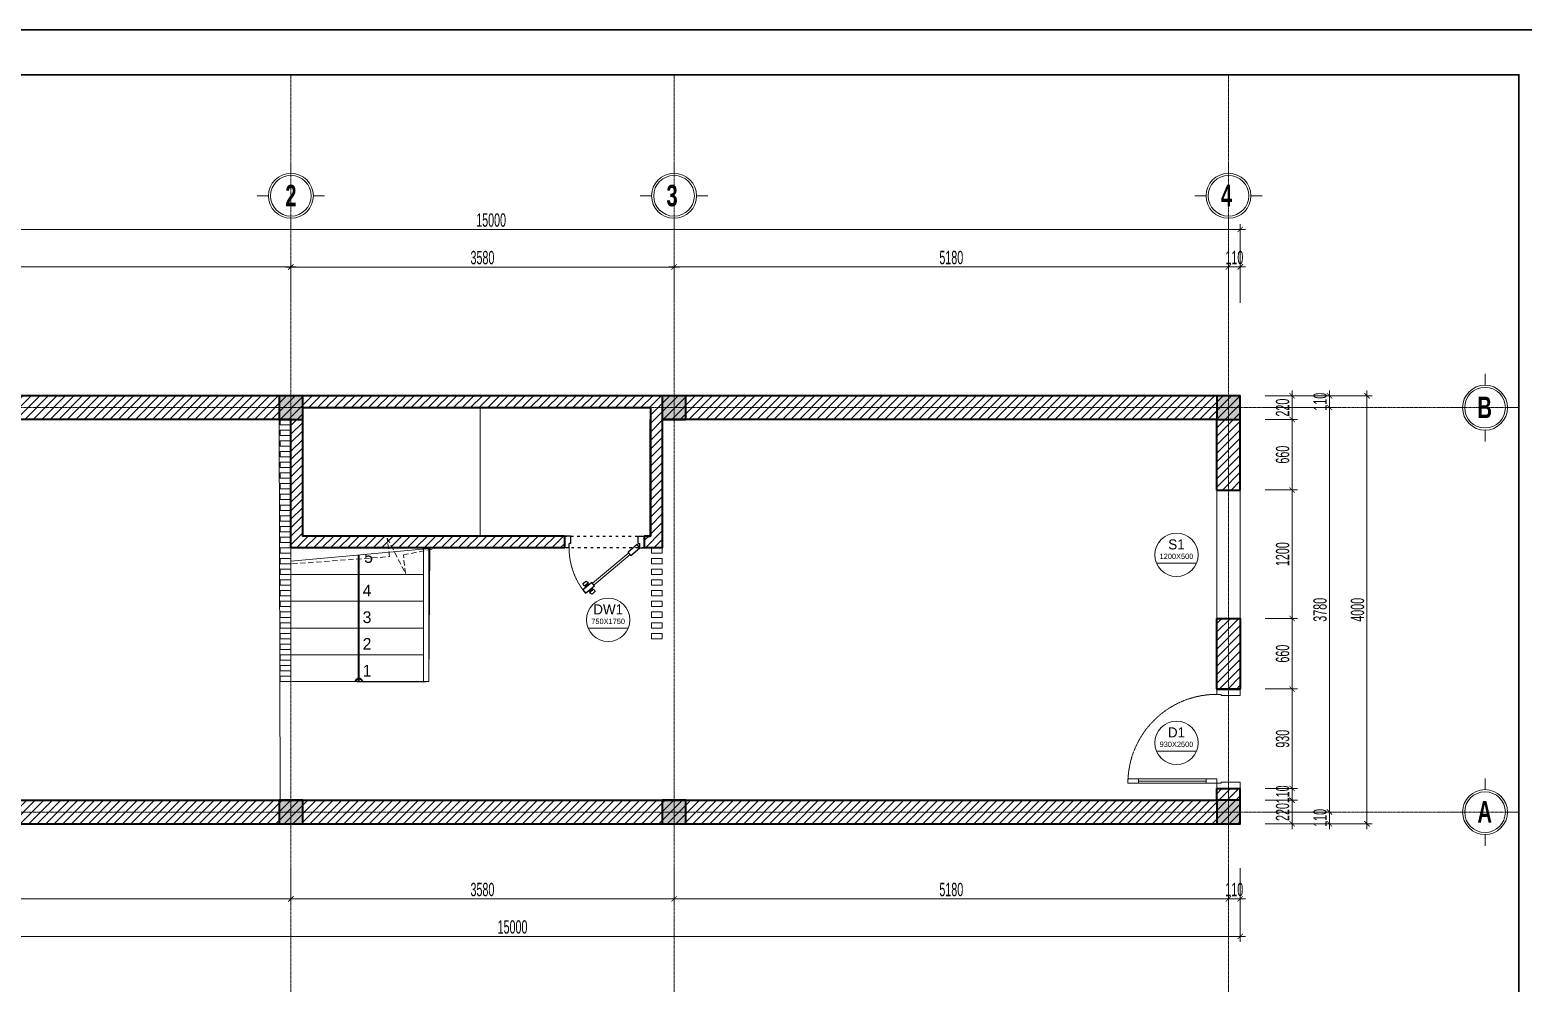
# Model space of a CAD drawing. Header units: millimetres. Extents: x 1336014 to 2939047, y -333549 to -60566.
# Drawn here: x 1379087 to 1393040, y -221025 to -212116 of the extents above; entities that cross this region are included whole.
import ezdxf
from ezdxf.enums import TextEntityAlignment as Align
from ezdxf.xclip import XClip

# ---------------------------------------------------------------- set-up
doc = ezdxf.new("R2010")
doc.units = ezdxf.units.MM
doc.header["$MEASUREMENT"] = 0
doc.header["$XCLIPFRAME"] = 2
for name, pattern in [('$1$HIDDEN', [0.375, 0.25, -0.125]), ('ACAD_ISO03W100', [30, 12, -18]), ('CENTER2', [1.125, 0.75, -0.125, 0.125, -0.125]), ('HIDDEN', [0.375, 0.25, -0.125])]:
    doc.linetypes.add(name, pattern=pattern)
for name, color, linetype, lineweight in [('01.Cut', 255, 'Continuous', 35), ('02.Thay', 145, 'Continuous', 15), ('04.Khuat', 250, 'HIDDEN', 18), ('05.Text', 253, 'Continuous', 18), ('06.betong', 2, 'Continuous', 35), ('07.Noi that', 169, 'Continuous', 5), ('07.noithat', 45, 'Continuous', 9), ('08.Dim', 156, 'Continuous', 15), ('09.Hatch', 250, 'Continuous', 5), ('10.Text', 254, 'Continuous', 18), ('10.truc', 250, 'CENTER2', 20), ('11.Khung bo', 32, 'Continuous', 50), ('12.Khung', 36, 'Continuous', 25), ('12.Kinh', 158, 'Continuous', 9), ('14. Net cua', 34, 'Continuous', 20), ('Alliance-dim', 1, 'Continuous', 13), ('CCA - DOOR', 154, 'Continuous', 20), ('CUA', 76, 'Continuous', 20), ('DIM', 252, 'Continuous', 20)]:
    doc.layers.add(name, color=color, linetype=linetype, lineweight=lineweight)
for name, color, linetype in [('NET VUA', 143, 'Continuous'), ('text', 7, 'Continuous'), ('truc1', 250, 'ACAD_ISO03W100')]:
    doc.layers.add(name, color=color, linetype=linetype)
doc.layers.add('Tpl_Bound', color=1, linetype='Continuous', plot=False)
doc.styles.add('AVANTH', font='')
doc.styles.add('AVANTHB', font='')
doc.styles.add('TT5_Text Dim', font='hoatbif.shx', dxfattribs={"width": 0.6})
doc.styles.add('VnAvantH', font='')
doc.styles.get('AVANTH').set_extended_font_data('.VnAvantH')
doc.styles.get('AVANTHB').set_extended_font_data('.VnAvantH', bold=True)
doc.styles.get('VnAvantH').set_extended_font_data('.VnAvantH')
doc.dimstyles.new('TT5_Dim 1-50', dxfattribs={"dimscale": 50, "dimtxt": 2.5, "dimasz": 1, "dimexe": 1, "dimexo": 0.5, "dimgap": 0.5, "dimtad": 1, "dimdec": 0, "dimzin": 0, "dimdsep": 46, "dimtxsty": 'TT5_Text Dim', "dimblk": 'ARCHTICK', "dimcen": 0, "dimdle": 1, "dimclrd": 256, "dimclre": 256, "dimclrt": 1, "dimadec": 0, "dimazin": 0, "dimtfac": 0.015, "dimtdec": 0, "dimtix": 1, "dimtmove": 2, "dimatfit": 3, "dimldrblk": 'DOT', "dimfxl": 1, "dimtolj": 1, "dimtzin": 0, "dimlwd": -1, "dimlwe": -1, "dimarcsym": 1})
pattern_1 = [(45, (835989.484, -202277.364), (-39.7747564, 39.7747564), [])]

# ---------------------------------------------------------------- blocks, each defined once
blk = doc.blocks.new('100')
at = {"layer": '11.Khung bo', "const_width": 26.7}
blk.add_lwpolyline([(1860913, -945240), (1860913, -916940), (1896063, -916940), (1896063, -945240)], close=True, dxfattribs=at)
blk.add_lwpolyline([(1860913, -945240), (1860913, -916940), (1896063, -916940), (1896063, -945240)], close=True, dxfattribs=at)
blk.add_lwpolyline([(1860913, -945240), (1860913, -916940), (1896063, -916940), (1896063, -945240)], close=True, dxfattribs=at)
at = {"layer": '12.Khung'}
blk.add_lwpolyline([(1901579, -945940), (1901579, -916240), (1859580, -916240), (1859580, -945940)], close=True, dxfattribs=at)
blk.add_lwpolyline([(1901579, -945940), (1901579, -916240), (1859580, -916240), (1859580, -945940)], close=True, dxfattribs=at)
blk.add_lwpolyline([(1901579, -945940), (1901579, -916240), (1859580, -916240), (1859580, -945940)], close=True, dxfattribs=at)
blk = doc.blocks.new('DFGFH')
h = blk.add_hatch(color=256)
h.dxf.hatch_style = 1
h.paths.add_polyline_path([(15438, 12137), (15658, 12137), (15658, 12357), (15438, 12357)])
blk.add_lwpolyline([(15438, 12137), (15658, 12137), (15658, 12357), (15438, 12357)], close=True)
blk = doc.blocks.new('DANHTRUC')
for p, q in [((980383, -947347), (980383, -947137)), ((979963, -947767), (979753, -947767)), ((980803, -947767), (981013, -947767)), ((980383, -948187), (980383, -948397))]:
    blk.add_line(p, q)
for radius in [420, 380]:
    blk.add_circle((980383, -947767), radius)
blk = doc.blocks.new('_ARCHTICK')
at = {"const_width": 0.15}
blk.add_lwpolyline([(-0.5, -0.5), (0.5, 0.5)], dxfattribs=at)
blk = doc.blocks.new('*D1755')
at = {"layer": '08.Dim', "transparency": 16777216}
for p, q in [((1375507, -214667), (1375507, -214281)), ((1381526, -214667), (1381526, -214281)), ((1375457, -214331), (1381576, -214331))]:
    blk.add_line(p, q, dxfattribs=at)
at = {"layer": 'Defpoints', "color": 0, "transparency": 16777216}
for p in [(1381526, -214331), (1375507, -214692), (1381526, -214692)]:
    blk.add_point(p, dxfattribs=at)
at = {"layer": '08.Dim', "transparency": 16777216, "xscale": 50, "yscale": 50, "zscale": 50, "rotation": 180}
blk.add_blockref('_ARCHTICK', (1375507, -214331), dxfattribs=at)
at = {"layer": '08.Dim', "transparency": 16777216, "xscale": 50, "yscale": 50, "zscale": 50}
blk.add_blockref('_ARCHTICK', (1381526, -214331), dxfattribs=at)
at = {"layer": '08.Dim', "color": 1, "transparency": 16777216, "insert": (1378517, -214244), "char_height": 125, "attachment_point": 5, "style": 'TT5_Text Dim'}
blk.add_mtext('\\A1;6019', dxfattribs=at)
blk = doc.blocks.new('_DOT')
blk.add_line((-0.5, 0), (-1, 0))
at = {"const_width": 0.5}
blk.add_lwpolyline([(-0.25, 0, 1), (0.25, 0, 1)], format="xyb", close=True, dxfattribs=at)
blk = doc.blocks.new('*D1756')
at = {"layer": '08.Dim', "transparency": 16777216}
for p, q in [((1381526, -214667), (1381526, -214282)), ((1385106, -214667), (1385106, -214282)), ((1381476, -214332), (1385156, -214332))]:
    blk.add_line(p, q, dxfattribs=at)
at = {"layer": 'Defpoints', "color": 0, "transparency": 16777216}
for p in [(1385106, -214332), (1381526, -214692), (1385106, -214692)]:
    blk.add_point(p, dxfattribs=at)
at = {"layer": '08.Dim', "transparency": 16777216, "xscale": 50, "yscale": 50, "zscale": 50, "rotation": 180}
blk.add_blockref('_ARCHTICK', (1381526, -214332), dxfattribs=at)
at = {"layer": '08.Dim', "transparency": 16777216, "xscale": 50, "yscale": 50, "zscale": 50}
blk.add_blockref('_ARCHTICK', (1385106, -214332), dxfattribs=at)
at = {"layer": '08.Dim', "color": 1, "transparency": 16777216, "insert": (1383316, -214245), "char_height": 125, "attachment_point": 5, "style": 'TT5_Text Dim'}
blk.add_mtext('\\A1;3580', dxfattribs=at)
blk = doc.blocks.new('*D1757')
at = {"layer": '08.Dim', "transparency": 16777216}
for p, q in [((1385107, -214667), (1385107, -214281)), ((1390287, -214667), (1390287, -214281)), ((1385057, -214331), (1390337, -214331))]:
    blk.add_line(p, q, dxfattribs=at)
at = {"layer": 'Defpoints', "color": 0, "transparency": 16777216}
for p in [(1390287, -214331), (1385107, -214692), (1390287, -214692)]:
    blk.add_point(p, dxfattribs=at)
at = {"layer": '08.Dim', "transparency": 16777216, "xscale": 50, "yscale": 50, "zscale": 50, "rotation": 180}
blk.add_blockref('_ARCHTICK', (1385107, -214331), dxfattribs=at)
at = {"layer": '08.Dim', "transparency": 16777216, "xscale": 50, "yscale": 50, "zscale": 50}
blk.add_blockref('_ARCHTICK', (1390287, -214331), dxfattribs=at)
at = {"layer": '08.Dim', "color": 1, "transparency": 16777216, "insert": (1387697, -214244), "char_height": 125, "attachment_point": 5, "style": 'TT5_Text Dim'}
blk.add_mtext('\\A1;5180', dxfattribs=at)
blk = doc.blocks.new('*D1758')
at = {"layer": '08.Dim', "transparency": 16777216}
for p, q in [((1390287, -214667), (1390287, -214281)), ((1390397, -214667), (1390397, -214281)), ((1390287, -214331), (1390237, -214331)), ((1390287, -214331), (1390397, -214331)), ((1390397, -214331), (1390447, -214331))]:
    blk.add_line(p, q, dxfattribs=at)
at = {"layer": 'Defpoints', "color": 0, "transparency": 16777216}
for p in [(1390397, -214331), (1390287, -214692), (1390397, -214692)]:
    blk.add_point(p, dxfattribs=at)
at = {"layer": '08.Dim', "transparency": 16777216, "xscale": 50, "yscale": 50, "zscale": 50}
blk.add_blockref('_ARCHTICK', (1390287, -214331), dxfattribs=at)
at = {"layer": '08.Dim', "transparency": 16777216, "xscale": 50, "yscale": 50, "zscale": 50, "rotation": 180}
blk.add_blockref('_ARCHTICK', (1390397, -214331), dxfattribs=at)
at = {"layer": '08.Dim', "color": 1, "transparency": 16777216, "insert": (1390342, -214244), "char_height": 125, "attachment_point": 5, "style": 'TT5_Text Dim'}
blk.add_mtext('\\A1;110', dxfattribs=at)
blk = doc.blocks.new('*D1759')
at = {"layer": '08.Dim', "transparency": 16777216}
for p, q in [((1375347, -213981), (1390447, -213981)), ((1375397, -214667), (1375397, -213931)), ((1390397, -214667), (1390397, -213931))]:
    blk.add_line(p, q, dxfattribs=at)
at = {"layer": 'Defpoints', "color": 0, "transparency": 16777216}
for p in [(1390397, -213981), (1375397, -214692), (1390397, -214692)]:
    blk.add_point(p, dxfattribs=at)
at = {"layer": '08.Dim', "transparency": 16777216, "xscale": 50, "yscale": 50, "zscale": 50, "rotation": 180}
blk.add_blockref('_ARCHTICK', (1375397, -213981), dxfattribs=at)
at = {"layer": '08.Dim', "transparency": 16777216, "xscale": 50, "yscale": 50, "zscale": 50}
blk.add_blockref('_ARCHTICK', (1390397, -213981), dxfattribs=at)
at = {"layer": '08.Dim', "color": 1, "transparency": 16777216, "insert": (1383397, -213894), "char_height": 125, "attachment_point": 5, "style": 'TT5_Text Dim'}
blk.add_mtext('\\A1;15000', dxfattribs=at)
blk = doc.blocks.new('*D1760')
at = {"layer": '08.Dim', "transparency": 16777216}
for p, q in [((1390630, -215536), (1391281, -215536)), ((1391231, -215536), (1391231, -215486)), ((1391231, -215536), (1391231, -215646)), ((1390630, -215646), (1391281, -215646)), ((1391231, -215646), (1391231, -215696))]:
    blk.add_line(p, q, dxfattribs=at)
at = {"layer": 'Defpoints', "color": 0, "transparency": 16777216}
for p in [(1390605, -215536), (1390605, -215646), (1391231, -215646)]:
    blk.add_point(p, dxfattribs=at)
at = {"layer": '08.Dim', "transparency": 16777216, "xscale": 50, "yscale": 50, "zscale": 50}
for p, rotation in [((1391231, -215536), 270), ((1391231, -215646), 90)]:
    blk.add_blockref('_ARCHTICK', p, dxfattribs=dict(at, rotation=rotation))
at = {"layer": '08.Dim', "color": 1, "transparency": 16777216, "insert": (1391143, -215591), "char_height": 125, "attachment_point": 5, "rotation": 90, "style": 'TT5_Text Dim'}
blk.add_mtext('\\A1;110', dxfattribs=at)
blk = doc.blocks.new('*D1761')
at = {"layer": '08.Dim', "transparency": 16777216}
for p, q in [((1390630, -215646), (1391281, -215646)), ((1391231, -215596), (1391231, -219476)), ((1390630, -219426), (1391281, -219426))]:
    blk.add_line(p, q, dxfattribs=at)
at = {"layer": 'Defpoints', "color": 0, "transparency": 16777216}
for p in [(1390605, -215646), (1390605, -219426), (1391231, -219426)]:
    blk.add_point(p, dxfattribs=at)
at = {"layer": '08.Dim', "transparency": 16777216, "xscale": 50, "yscale": 50, "zscale": 50}
for p, rotation in [((1391231, -215646), 90), ((1391231, -219426), 270)]:
    blk.add_blockref('_ARCHTICK', p, dxfattribs=dict(at, rotation=rotation))
at = {"layer": '08.Dim', "color": 1, "transparency": 16777216, "insert": (1391143, -217536), "char_height": 125, "attachment_point": 5, "rotation": 90, "style": 'TT5_Text Dim'}
blk.add_mtext('\\A1;3780', dxfattribs=at)
blk = doc.blocks.new('*D1762')
at = {"layer": '08.Dim', "transparency": 16777216}
for p, q in [((1390630, -219426), (1391281, -219426)), ((1391231, -219426), (1391231, -219376)), ((1391231, -219426), (1391231, -219536)), ((1390630, -219536), (1391281, -219536)), ((1391231, -219536), (1391231, -219586))]:
    blk.add_line(p, q, dxfattribs=at)
at = {"layer": 'Defpoints', "color": 0, "transparency": 16777216}
for p in [(1390605, -219426), (1390605, -219536), (1391231, -219536)]:
    blk.add_point(p, dxfattribs=at)
at = {"layer": '08.Dim', "transparency": 16777216, "xscale": 50, "yscale": 50, "zscale": 50}
for p, rotation in [((1391231, -219426), 270), ((1391231, -219536), 90)]:
    blk.add_blockref('_ARCHTICK', p, dxfattribs=dict(at, rotation=rotation))
at = {"layer": '08.Dim', "color": 1, "transparency": 16777216, "insert": (1391143, -219481), "char_height": 125, "attachment_point": 5, "rotation": 90, "style": 'TT5_Text Dim'}
blk.add_mtext('\\A1;110', dxfattribs=at)
blk = doc.blocks.new('*D1763')
at = {"layer": '08.Dim', "transparency": 16777216}
for p, q in [((1390630, -215536), (1391631, -215536)), ((1391581, -215486), (1391581, -219586)), ((1390630, -219536), (1391631, -219536))]:
    blk.add_line(p, q, dxfattribs=at)
at = {"layer": 'Defpoints', "color": 0, "transparency": 16777216}
for p in [(1390605, -215536), (1390605, -219536), (1391581, -219536)]:
    blk.add_point(p, dxfattribs=at)
at = {"layer": '08.Dim', "transparency": 16777216, "xscale": 50, "yscale": 50, "zscale": 50}
for p, rotation in [((1391581, -215536), 90), ((1391581, -219536), 270)]:
    blk.add_blockref('_ARCHTICK', p, dxfattribs=dict(at, rotation=rotation))
at = {"layer": '08.Dim', "color": 1, "transparency": 16777216, "insert": (1391493, -217536), "char_height": 125, "attachment_point": 5, "rotation": 90, "style": 'TT5_Text Dim'}
blk.add_mtext('\\A1;4000', dxfattribs=at)
blk = doc.blocks.new('*U17')
blk.add_line((-70, 100), (-70, 730))
for points in [[(-50, 0), (-50, 830), (-90, 830), (-90, 0)], [(-50, 100), (-90, 100), (-90, 730), (-50, 730)]]:
    blk.add_lwpolyline(points, close=True)
at = {"lineweight": 13}
for points in [[(-930, -220), (-870, -220), (-870, -40), (-880, -40), (-880, 0), (-930, 0)], [(0, -220), (-60, -220), (-60, -40), (-50, -40), (-50, 0), (0, 0)]]:
    blk.add_lwpolyline(points, close=True, dxfattribs=at)
at = {"linetype": 'HIDDEN'}
blk.add_arc((-50, 0), 830, 90, 180, dxfattribs=at)
blk = doc.blocks.new('*D1858')
at = {"layer": '08.Dim', "transparency": 16777216}
for p, q in [((1375507, -219951), (1375507, -220288)), ((1381527, -219951), (1381527, -220288)), ((1375457, -220238), (1381577, -220238))]:
    blk.add_line(p, q, dxfattribs=at)
at = {"layer": 'Defpoints', "color": 0, "transparency": 16777216}
for p in [(1375507, -219926), (1381527, -219926), (1381527, -220238)]:
    blk.add_point(p, dxfattribs=at)
at = {"layer": '08.Dim', "transparency": 16777216, "xscale": 50, "yscale": 50, "zscale": 50, "rotation": 180}
blk.add_blockref('_ARCHTICK', (1375507, -220238), dxfattribs=at)
at = {"layer": '08.Dim', "transparency": 16777216, "xscale": 50, "yscale": 50, "zscale": 50}
blk.add_blockref('_ARCHTICK', (1381527, -220238), dxfattribs=at)
at = {"layer": '08.Dim', "color": 1, "transparency": 16777216, "insert": (1378517, -220151), "char_height": 125, "attachment_point": 5, "style": 'TT5_Text Dim'}
blk.add_mtext('\\A1;6020', dxfattribs=at)
blk = doc.blocks.new('*D1859')
at = {"layer": '08.Dim', "transparency": 16777216}
for p, q in [((1381526, -219951), (1381526, -220288)), ((1385106, -219951), (1385106, -220288)), ((1381476, -220238), (1385156, -220238))]:
    blk.add_line(p, q, dxfattribs=at)
at = {"layer": 'Defpoints', "color": 0, "transparency": 16777216}
for p in [(1381526, -219926), (1385106, -219926), (1385106, -220238)]:
    blk.add_point(p, dxfattribs=at)
at = {"layer": '08.Dim', "transparency": 16777216, "xscale": 50, "yscale": 50, "zscale": 50, "rotation": 180}
blk.add_blockref('_ARCHTICK', (1381526, -220238), dxfattribs=at)
at = {"layer": '08.Dim', "transparency": 16777216, "xscale": 50, "yscale": 50, "zscale": 50}
blk.add_blockref('_ARCHTICK', (1385106, -220238), dxfattribs=at)
at = {"layer": '08.Dim', "color": 1, "transparency": 16777216, "insert": (1383316, -220151), "char_height": 125, "attachment_point": 5, "style": 'TT5_Text Dim'}
blk.add_mtext('\\A1;3580', dxfattribs=at)
blk = doc.blocks.new('*D1860')
at = {"layer": '08.Dim', "transparency": 16777216}
for p, q in [((1385107, -219951), (1385107, -220288)), ((1390287, -219951), (1390287, -220288)), ((1385057, -220238), (1390337, -220238))]:
    blk.add_line(p, q, dxfattribs=at)
at = {"layer": 'Defpoints', "color": 0, "transparency": 16777216}
for p in [(1385107, -219926), (1390287, -219926), (1390287, -220238)]:
    blk.add_point(p, dxfattribs=at)
at = {"layer": '08.Dim', "transparency": 16777216, "xscale": 50, "yscale": 50, "zscale": 50, "rotation": 180}
blk.add_blockref('_ARCHTICK', (1385107, -220238), dxfattribs=at)
at = {"layer": '08.Dim', "transparency": 16777216, "xscale": 50, "yscale": 50, "zscale": 50}
blk.add_blockref('_ARCHTICK', (1390287, -220238), dxfattribs=at)
at = {"layer": '08.Dim', "color": 1, "transparency": 16777216, "insert": (1387697, -220151), "char_height": 125, "attachment_point": 5, "style": 'TT5_Text Dim'}
blk.add_mtext('\\A1;5180', dxfattribs=at)
blk = doc.blocks.new('*D1862')
at = {"layer": '08.Dim', "transparency": 16777216}
for p, q in [((1390286, -219951), (1390286, -220288)), ((1390396, -219951), (1390396, -220288)), ((1390286, -220238), (1390236, -220238)), ((1390286, -220238), (1390396, -220238)), ((1390396, -220238), (1390446, -220238))]:
    blk.add_line(p, q, dxfattribs=at)
at = {"layer": 'Defpoints', "color": 0, "transparency": 16777216}
for p in [(1390286, -219926), (1390396, -219926), (1390396, -220238)]:
    blk.add_point(p, dxfattribs=at)
at = {"layer": '08.Dim', "transparency": 16777216, "xscale": 50, "yscale": 50, "zscale": 50}
blk.add_blockref('_ARCHTICK', (1390286, -220238), dxfattribs=at)
at = {"layer": '08.Dim', "transparency": 16777216, "xscale": 50, "yscale": 50, "zscale": 50, "rotation": 180}
blk.add_blockref('_ARCHTICK', (1390396, -220238), dxfattribs=at)
at = {"layer": '08.Dim', "color": 1, "transparency": 16777216, "insert": (1390341, -220151), "char_height": 125, "attachment_point": 5, "style": 'TT5_Text Dim'}
blk.add_mtext('\\A1;110', dxfattribs=at)
blk = doc.blocks.new('*D1863')
at = {"layer": '08.Dim', "transparency": 16777216}
for p, q in [((1375397, -219951), (1375397, -220638)), ((1390397, -219951), (1390397, -220638)), ((1375347, -220588), (1390447, -220588))]:
    blk.add_line(p, q, dxfattribs=at)
at = {"layer": 'Defpoints', "color": 0, "transparency": 16777216}
for p in [(1375397, -219926), (1390397, -219926), (1390397, -220588)]:
    blk.add_point(p, dxfattribs=at)
at = {"layer": '08.Dim', "transparency": 16777216, "xscale": 50, "yscale": 50, "zscale": 50, "rotation": 180}
blk.add_blockref('_ARCHTICK', (1375397, -220588), dxfattribs=at)
at = {"layer": '08.Dim', "transparency": 16777216, "xscale": 50, "yscale": 50, "zscale": 50}
blk.add_blockref('_ARCHTICK', (1390397, -220588), dxfattribs=at)
at = {"layer": '08.Dim', "color": 1, "transparency": 16777216, "insert": (1383597, -220501), "char_height": 125, "attachment_point": 5, "style": 'TT5_Text Dim'}
blk.add_mtext('\\A1;15000', dxfattribs=at)
blk = doc.blocks.new('*D1775')
at = {"layer": '08.Dim', "transparency": 16777216}
for p, q in [((1390630, -215536), (1390931, -215536)), ((1390881, -215536), (1390881, -215486)), ((1390881, -215536), (1390881, -215756)), ((1390630, -215756), (1390931, -215756)), ((1390881, -215756), (1390881, -215806))]:
    blk.add_line(p, q, dxfattribs=at)
at = {"layer": 'Defpoints', "color": 0, "transparency": 16777216}
for p in [(1390605, -215536), (1390605, -215756), (1390881, -215756)]:
    blk.add_point(p, dxfattribs=at)
at = {"layer": '08.Dim', "transparency": 16777216, "xscale": 50, "yscale": 50, "zscale": 50}
for p, rotation in [((1390881, -215536), 270), ((1390881, -215756), 90)]:
    blk.add_blockref('_ARCHTICK', p, dxfattribs=dict(at, rotation=rotation))
at = {"layer": '08.Dim', "color": 1, "transparency": 16777216, "insert": (1390793, -215646), "char_height": 125, "attachment_point": 5, "rotation": 90, "style": 'TT5_Text Dim'}
blk.add_mtext('\\A1;220', dxfattribs=at)
blk = doc.blocks.new('*D1776')
at = {"layer": '08.Dim', "transparency": 16777216}
for p, q in [((1390881, -215706), (1390881, -216466)), ((1390630, -215756), (1390931, -215756)), ((1390630, -216416), (1390931, -216416))]:
    blk.add_line(p, q, dxfattribs=at)
at = {"layer": 'Defpoints', "color": 0, "transparency": 16777216}
for p in [(1390605, -215756), (1390605, -216416), (1390881, -216416)]:
    blk.add_point(p, dxfattribs=at)
at = {"layer": '08.Dim', "transparency": 16777216, "xscale": 50, "yscale": 50, "zscale": 50}
for p, rotation in [((1390881, -215756), 90), ((1390881, -216416), 270)]:
    blk.add_blockref('_ARCHTICK', p, dxfattribs=dict(at, rotation=rotation))
at = {"layer": '08.Dim', "color": 1, "transparency": 16777216, "insert": (1390793, -216086), "char_height": 125, "attachment_point": 5, "rotation": 90, "style": 'TT5_Text Dim'}
blk.add_mtext('\\A1;660', dxfattribs=at)
blk = doc.blocks.new('*D1777')
at = {"layer": '08.Dim', "transparency": 16777216}
for p, q in [((1390881, -216366), (1390881, -217666)), ((1390630, -216416), (1390931, -216416)), ((1390630, -217616), (1390931, -217616))]:
    blk.add_line(p, q, dxfattribs=at)
at = {"layer": 'Defpoints', "color": 0, "transparency": 16777216}
for p in [(1390605, -216416), (1390605, -217616), (1390881, -217616)]:
    blk.add_point(p, dxfattribs=at)
at = {"layer": '08.Dim', "transparency": 16777216, "xscale": 50, "yscale": 50, "zscale": 50}
for p, rotation in [((1390881, -216416), 90), ((1390881, -217616), 270)]:
    blk.add_blockref('_ARCHTICK', p, dxfattribs=dict(at, rotation=rotation))
at = {"layer": '08.Dim', "color": 1, "transparency": 16777216, "insert": (1390793, -217016), "char_height": 125, "attachment_point": 5, "rotation": 90, "style": 'TT5_Text Dim'}
blk.add_mtext('\\A1;1200', dxfattribs=at)
blk = doc.blocks.new('*D1778')
at = {"layer": '08.Dim', "transparency": 16777216}
for p, q in [((1390630, -217616), (1390931, -217616)), ((1390881, -217566), (1390881, -218326)), ((1390630, -218276), (1390931, -218276))]:
    blk.add_line(p, q, dxfattribs=at)
at = {"layer": 'Defpoints', "color": 0, "transparency": 16777216}
for p in [(1390605, -217616), (1390605, -218276), (1390881, -218276)]:
    blk.add_point(p, dxfattribs=at)
at = {"layer": '08.Dim', "transparency": 16777216, "xscale": 50, "yscale": 50, "zscale": 50}
for p, rotation in [((1390881, -217616), 90), ((1390881, -218276), 270)]:
    blk.add_blockref('_ARCHTICK', p, dxfattribs=dict(at, rotation=rotation))
at = {"layer": '08.Dim', "color": 1, "transparency": 16777216, "insert": (1390793, -217946), "char_height": 125, "attachment_point": 5, "rotation": 90, "style": 'TT5_Text Dim'}
blk.add_mtext('\\A1;660', dxfattribs=at)
blk = doc.blocks.new('*D1779')
at = {"layer": '08.Dim', "transparency": 16777216}
for p, q in [((1390630, -218276), (1390931, -218276)), ((1390881, -218226), (1390881, -219256)), ((1390630, -219206), (1390931, -219206))]:
    blk.add_line(p, q, dxfattribs=at)
at = {"layer": 'Defpoints', "color": 0, "transparency": 16777216}
for p in [(1390605, -218276), (1390605, -219206), (1390881, -219206)]:
    blk.add_point(p, dxfattribs=at)
at = {"layer": '08.Dim', "transparency": 16777216, "xscale": 50, "yscale": 50, "zscale": 50}
for p, rotation in [((1390881, -218276), 90), ((1390881, -219206), 270)]:
    blk.add_blockref('_ARCHTICK', p, dxfattribs=dict(at, rotation=rotation))
at = {"layer": '08.Dim', "color": 1, "transparency": 16777216, "insert": (1390793, -218741), "char_height": 125, "attachment_point": 5, "rotation": 90, "style": 'TT5_Text Dim'}
blk.add_mtext('\\A1;930', dxfattribs=at)
blk = doc.blocks.new('*D1780')
at = {"layer": '08.Dim', "transparency": 16777216}
for p, q in [((1390881, -219206), (1390881, -219156)), ((1390630, -219206), (1390931, -219206)), ((1390630, -219316), (1390931, -219316)), ((1390881, -219206), (1390881, -219316)), ((1390881, -219316), (1390881, -219366))]:
    blk.add_line(p, q, dxfattribs=at)
at = {"layer": 'Defpoints', "color": 0, "transparency": 16777216}
for p in [(1390605, -219206), (1390605, -219316), (1390881, -219316)]:
    blk.add_point(p, dxfattribs=at)
at = {"layer": '08.Dim', "transparency": 16777216, "xscale": 50, "yscale": 50, "zscale": 50}
for p, rotation in [((1390881, -219206), 270), ((1390881, -219316), 90)]:
    blk.add_blockref('_ARCHTICK', p, dxfattribs=dict(at, rotation=rotation))
at = {"layer": '08.Dim', "color": 1, "transparency": 16777216, "insert": (1390793, -219261), "char_height": 125, "attachment_point": 5, "rotation": 90, "style": 'TT5_Text Dim'}
blk.add_mtext('\\A1;110', dxfattribs=at)
blk = doc.blocks.new('*D1781')
at = {"layer": '08.Dim', "transparency": 16777216}
for p, q in [((1390630, -219316), (1390931, -219316)), ((1390881, -219316), (1390881, -219266)), ((1390881, -219316), (1390881, -219536)), ((1390630, -219536), (1390931, -219536)), ((1390881, -219536), (1390881, -219586))]:
    blk.add_line(p, q, dxfattribs=at)
at = {"layer": 'Defpoints', "color": 0, "transparency": 16777216}
for p in [(1390605, -219316), (1390605, -219536), (1390881, -219536)]:
    blk.add_point(p, dxfattribs=at)
at = {"layer": '08.Dim', "transparency": 16777216, "xscale": 50, "yscale": 50, "zscale": 50}
for p, rotation in [((1390881, -219316), 270), ((1390881, -219536), 90)]:
    blk.add_blockref('_ARCHTICK', p, dxfattribs=dict(at, rotation=rotation))
at = {"layer": '08.Dim', "color": 1, "transparency": 16777216, "insert": (1390793, -219426), "char_height": 125, "attachment_point": 5, "rotation": 90, "style": 'TT5_Text Dim'}
blk.add_mtext('\\A1;220', dxfattribs=at)
blk = doc.blocks.new('A$C4E7C6F34')
at = {"layer": 'DIM'}
blk.add_hatch(color=256, dxfattribs=at).paths.add_polyline_path([(-38, 0), (-38, 138), (-178, 138)])
for p, q in [((-38, 576), (-38, 0)), ((964, 248), (-178, 248)), ((-178, 138), (101, 138)), ((-178, 138), (-38, 0)), ((-178, 0), (101, 0))]:
    blk.add_line(p, q, dxfattribs=at)
at = {"layer": 'text', "style": 'TT5_Text Dim', "flags": 8}
blk.add_attdef('%%P0.000', text='', height=220, dxfattribs=at).set_placement((102, 461), align=Align.MIDDLE_LEFT)
blk = doc.blocks.new('5434trf')
at = {"layer": '01.Cut'}
for points in [[(490071, -21909), (490071, -21369), (492542, -21369), (492542, -22924), (492687, -22764), (492399, -22764), (492542, -22924)], [(490071, -23174), (490071, -21909)]]:
    blk.add_lwpolyline(points, dxfattribs=at)
blk.add_circle((490071, -23174), 28.9, dxfattribs=at)
at = {"layer": '02.Thay'}
for p, q in [((490726, -20724), (490726, -21874)), ((490726, -20724), (490726, -21874)), ((490976, -21874), (490976, -20724)), ((491226, -21874), (491226, -20724)), ((491476, -21874), (491476, -20724)), ((491726, -21874), (491726, -20724)), ((491976, -21874), (491976, -20724)), ((490726, -21924), (490726, -23124)), ((490726, -21924), (490726, -23124))]:
    blk.add_line(p, q, dxfattribs=at)
for points in [[(492026, -22924), (492026, -21874), (490676, -21874), (490676, -23174)], [(490676, -21924), (489436, -21924)], [(491976, -21924), (490726, -21924)], [(491976, -21924), (491116, -22403), (490726, -23124)], [(491976, -21924), (491976, -22924)], [(493156, -21924), (492026, -21924)], [(490676, -22174), (489436, -22174)], [(490676, -22174), (489436, -22174)], [(493156, -22174), (492026, -22174)], [(493156, -22174), (492026, -22174)], [(490676, -22424), (489436, -22424)], [(490676, -22424), (489436, -22424)], [(493156, -22424), (492026, -22424)], [(493156, -22424), (492026, -22424)], [(490676, -22674), (489436, -22674)], [(490676, -22674), (489436, -22674)], [(493156, -22674), (492026, -22674)], [(493156, -22674), (492026, -22674)], [(490676, -22924), (489436, -22924)], [(490676, -22924), (489436, -22924)], [(492026, -22924), (492026, -23174), (490726, -23174)], [(491976, -22924), (491976, -23124), (490726, -23124)], [(493156, -22924), (492026, -22924)], [(493156, -22924), (492026, -22924)], [(490726, -23174), (489436, -23174)], [(490726, -23174), (489436, -23174)]]:
    blk.add_lwpolyline(points, dxfattribs=at)
at = {"layer": '08.Dim'}
ref = blk.add_blockref('A$C4E7C6F34', (491214, -23078), dxfattribs=dict(at, xscale=0.6, yscale=0.6, zscale=0.6))
ref.add_attrib('%%P0.000', '+2.700', dxfattribs={"layer": 'text', "height": 132, "style": 'TT5_Text Dim', "width": 0.6, "flags": 8}).set_placement((491276, -22802), align=Align.MIDDLE_LEFT)
at = {"layer": '10.Text', "style": 'AVANTH'}
for s, height, p in [('6', 109, (490114, -21231)), ('7', 109, (490813, -21260)), ('8', 109, (491063, -21260)), ('9', 109, (491313, -21260)), ('10', 108.9, (491523, -21260)), ('11', 108.9, (491773, -21260)), ('12', 108.9, (492443, -21260)), ('5', 109, (490121, -22065)), ('13', 108.9, (492443, -22097)), ('4', 109, (490107, -22377)), ('14', 108.9, (492443, -22347)), ('3', 109, (490107, -22627)), ('15', 108.9, (492443, -22597)), ('16', 108.9, (492443, -22847)), ('2', 109, (490107, -22877)), ('1', 109, (490107, -23127)), ('17', 108.9, (492443, -23071))]:
    blk.add_text(s, height=height, dxfattribs=at).set_placement(p)
blk = doc.blocks.new('1111111111111')
at = {"layer": 'CUA'}
blk.add_line((-299, -126), (299, -126), dxfattribs=at)
blk.add_circle((0, 0), 324, dxfattribs=at)
at = {"layer": 'CUA', "style": 'VnAvantH'}
for tag, height, p in [('S1', 150, (2, 81)), ('1260X1200', 80, (18, -63)), ('+0.900', 80, (-10, -229))]:
    blk.add_attdef(tag, text='', height=height, dxfattribs=at).set_placement(p, align=Align.CENTER)
blk = doc.blocks.new('dwc1')
at = {"layer": '04.Khuat'}
blk.add_arc((-110, -45), 661, 232.6174, 270, dxfattribs=at)
at = {"layer": '12.Kinh'}
for p, q in [((-174, -135), (-457, -472)), ((-157, -149), (-441, -486))]:
    blk.add_line(p, q, dxfattribs=at)
at = {"layer": 'NET VUA'}
for p, q in [((-110, 0), (0, 0)), ((0, -60), (0, 0)), ((-181, -129), (-150, -155)), ((-110, -45), (-110, 0)), ((-110, -45), (-70, -45)), ((-70, -60), (-70, -45)), ((-70, -60), (0, -60)), ((-542, -490), (-523, -467)), ((-528, -512), (-498, -477)), ((-524, -507), (-514, -515)), ((-514, -519), (-519, -528)), ((-519, -528), (-517, -530)), ((-516, -517), (-491, -488)), ((-516, -517), (-514, -519)), ((-503, -482), (-493, -490)), ((-491, -488), (-489, -490)), ((-489, -490), (-481, -483)), ((-485, -557), (-486, -556)), ((-476, -550), (-485, -557)), ((-481, -483), (-479, -485)), ((-474, -552), (-476, -550)), ((-474, -552), (-450, -523)), ((-463, -558), (-472, -550)), ((-467, -563), (-437, -528)), ((-464, -467), (-433, -492)), ((-452, -522), (-447, -512)), ((-450, -523), (-452, -522)), ((-442, -534), (-452, -525)), ((-447, -512), (-448, -510)), ((-443, -574), (-423, -550)), ((-70, -690), (0, -690)), ((-70, -690), (-70, -705)), ((0, -690), (0, -750)), ((-110, -705), (-110, -750)), ((-110, -705), (-70, -705)), ((-110, -750), (0, -750))]:
    blk.add_line(p, q, dxfattribs=at)
for points in [[(-181, -129), (-110, -45), (-79, -71), (-150, -155)], [(-433, -492), (-504, -577), (-535, -551), (-464, -467)]]:
    blk.add_lwpolyline(points, dxfattribs=at)
for centre, start, end in [((-518, -490), 179.9763, 246.0917), ((-518, -490), 33.8258, 99.9412), ((-447, -550), 359.9763, 66.0917), ((-447, -550), 213.8258, 279.9412)]:
    blk.add_arc(centre, 24, start, end, dxfattribs=at)

msp = doc.modelspace()

# ---------------------------------------------------------------- hatches: boundary and pattern name
at = {"layer": '09.Hatch', "ltscale": 50}
h = msp.add_hatch(dxfattribs=at)
h.set_pattern_fill('TUONGXAY', color=256, scale=450, style=0)
h.set_pattern_definition(pattern_1)
h.paths.add_polyline_path([(1390177.5, -215756.5), (1390177.5, -216416.5), (1390397.5, -216416.5), (1390397.5, -215536.5), (1375397.5, -215536.5), (1375397.5, -215756.5), (1375617.5, -215756.5), (1381526.5, -215756.5), (1381526.5, -216956.5), (1381636.5, -216956.5), (1384081.5, -216956.5), (1384081.5, -216846.5), (1381636.5, -216846.5), (1381636.5, -215646.5), (1384886.5, -215646.5), (1384886.5, -216846.5), (1384831.5, -216846.5), (1384831.5, -216956.5), (1384886.5, -216956.5), (1384996.5, -216956.5), (1384996.5, -215756.5)])
h = msp.add_hatch(dxfattribs=at)
h.set_pattern_fill('TUONGXAY', color=256, scale=450, style=0)
h.set_pattern_definition(pattern_1)
h.paths.add_polyline_path([(1390397.5, -217616.5), (1390177.5, -217616.5), (1390177.5, -218276.5), (1390397.5, -218276.5)])
h = msp.add_hatch(dxfattribs=at)
h.set_pattern_fill('TUONGXAY', color=256, scale=450, style=0)
h.set_pattern_definition(pattern_1)
h.paths.add_polyline_path([(1390397.5, -219206.5), (1390177.5, -219206.5), (1390177.5, -219316.5), (1375617.5, -219316.5), (1375397.5, -219316.5), (1375397.5, -219536.5), (1390397.5, -219536.5)])

# ---------------------------------------------------------------- linework, layer by layer
at = {"layer": '01.Cut'}
for points in [[(1390397.5, -215536.5), (1375397.5, -215536.5), (1375397.5, -215756.5)], [(1390397.5, -216416.5), (1390397.5, -215536.5)], [(1384081.5, -216846.5), (1381636.5, -216846.5), (1381636.5, -215646.5), (1384886.5, -215646.5), (1384886.5, -216846.5), (1384831.5, -216846.5)], [(1381526.5, -215756.5), (1375617.5, -215756.5), (1375617.5, -215756.5)], [(1384081.5, -216846.5), (1384081.5, -216956.5), (1381636.5, -216956.5), (1381526.5, -216956.5), (1381526.5, -215756.5), (1381526.5, -215756.5)], [(1384996.5, -215756.5), (1384996.5, -216956.5), (1384886.5, -216956.5), (1384886.5, -216956.5), (1384831.5, -216956.5), (1384831.5, -216846.5), (1384886.5, -216846.5), (1384886.5, -215756.5)], [(1390177.5, -216416.5), (1390177.5, -215756.5), (1384996.5, -215756.5)], [(1390177.5, -216416.5), (1390397.5, -216416.5)], [(1384886.5, -216956.5), (1384831.5, -216956.5)], [(1390177.5, -217616.5), (1390397.5, -217616.5)], [(1390177.5, -218276.5), (1390397.5, -218276.5)], [(1375397.5, -219316.5), (1375397.5, -219536.5), (1390397.5, -219536.5), (1390397.5, -219206.5)], [(1375617.5, -219316.5), (1375617.5, -219316.5), (1390177.5, -219316.5), (1390177.5, -219206.5)], [(1390177.5, -219206.5), (1390397.5, -219206.5)]]:
    msp.add_lwpolyline(points, dxfattribs=at)
msp.add_lwpolyline([(1390177.5, -217616.5), (1390397.5, -217616.5), (1390397.5, -218276.5), (1390177.5, -218276.5)], close=True, dxfattribs=at)
at = {"layer": '02.Thay'}
msp.add_line((1383294.7, -215646.5), (1383294.7, -216846.5), dxfattribs=at)
for points in [[(1381416.5, -215756.5), (1381426.5, -219316.5)], [(1382746.5, -216956.5), (1381636.5, -216956.5)]]:
    msp.add_lwpolyline(points, dxfattribs=at)
msp.add_lwpolyline([(1390177.5, -216416.5), (1390397.5, -216416.5), (1390397.5, -217616.5), (1390177.5, -217616.5)], close=True, dxfattribs=at)
at = {"layer": '07.Noi that', "linetype": 'HIDDEN'}
msp.add_line((1384996.5, -216356.5), (1384996.5, -215756.5), dxfattribs=at)
at = {"layer": '07.noithat'}
for points in [[(1381426.5, -215756.5), (1381526.5, -215756.5), (1381526.5, -215806.5), (1381426.5, -215806.5)], [(1381426.5, -215856.5), (1381526.5, -215856.5), (1381526.5, -215906.5), (1381426.5, -215906.5)], [(1381426.5, -215956.5), (1381526.5, -215956.5), (1381526.5, -216006.5), (1381426.5, -216006.5)], [(1381426.5, -216056.5), (1381526.5, -216056.5), (1381526.5, -216106.5), (1381426.5, -216106.5)], [(1381426.5, -216156.5), (1381526.5, -216156.5), (1381526.5, -216206.5), (1381426.5, -216206.5)], [(1381426.5, -216256.5), (1381526.5, -216256.5), (1381526.5, -216306.5), (1381426.5, -216306.5)], [(1381426.5, -216356.5), (1381526.5, -216356.5), (1381526.5, -216406.5), (1381426.5, -216406.5)], [(1381426.5, -216456.5), (1381526.5, -216456.5), (1381526.5, -216506.5), (1381426.5, -216506.5)], [(1381426.5, -216556.5), (1381526.5, -216556.5), (1381526.5, -216606.5), (1381426.5, -216606.5)], [(1381426.5, -216656.5), (1381526.5, -216656.5), (1381526.5, -216706.5), (1381426.5, -216706.5)], [(1381426.5, -216756.5), (1381526.5, -216756.5), (1381526.5, -216806.5), (1381426.5, -216806.5)], [(1381426.5, -216856.5), (1381526.5, -216856.5), (1381526.5, -216906.5), (1381426.5, -216906.5)], [(1381426.5, -216956.5), (1381526.5, -216956.5), (1381526.5, -217006.5), (1381426.5, -217006.5)], [(1384896.5, -216956.5), (1384996.5, -216956.5), (1384996.5, -217006.5), (1384896.5, -217006.5)], [(1381426.5, -217056.5), (1381526.5, -217056.5), (1381526.5, -217106.5), (1381426.5, -217106.5)], [(1384896.5, -217056.5), (1384996.5, -217056.5), (1384996.5, -217106.5), (1384896.5, -217106.5)], [(1381426.5, -217156.5), (1381526.5, -217156.5), (1381526.5, -217206.5), (1381426.5, -217206.5)], [(1384896.5, -217156.5), (1384996.5, -217156.5), (1384996.5, -217206.5), (1384896.5, -217206.5)], [(1381426.5, -217256.5), (1381526.5, -217256.5), (1381526.5, -217306.5), (1381426.5, -217306.5)], [(1381426.5, -217356.5), (1381526.5, -217356.5), (1381526.5, -217406.5), (1381426.5, -217406.5)], [(1384896.5, -217256.5), (1384996.5, -217256.5), (1384996.5, -217306.5), (1384896.5, -217306.5)], [(1384896.5, -217356.5), (1384996.5, -217356.5), (1384996.5, -217406.5), (1384896.5, -217406.5)], [(1381426.5, -217456.5), (1381526.5, -217456.5), (1381526.5, -217506.5), (1381426.5, -217506.5)], [(1384896.5, -217456.5), (1384996.5, -217456.5), (1384996.5, -217506.5), (1384896.5, -217506.5)], [(1381426.5, -217556.5), (1381526.5, -217556.5), (1381526.5, -217606.5), (1381426.5, -217606.5)], [(1381426.5, -217656.5), (1381526.5, -217656.5), (1381526.5, -217706.5), (1381426.5, -217706.5)], [(1384896.5, -217556.5), (1384996.5, -217556.5), (1384996.5, -217606.5), (1384896.5, -217606.5)], [(1384896.5, -217656.5), (1384996.5, -217656.5), (1384996.5, -217706.5), (1384896.5, -217706.5)], [(1381426.5, -217756.5), (1381526.5, -217756.5), (1381526.5, -217806.5), (1381426.5, -217806.5)], [(1384896.5, -217756.5), (1384996.5, -217756.5), (1384996.5, -217806.5), (1384896.5, -217806.5)], [(1381426.5, -217856.5), (1381526.5, -217856.5), (1381526.5, -217906.5), (1381426.5, -217906.5)], [(1381426.5, -217956.5), (1381526.5, -217956.5), (1381526.5, -218006.5), (1381426.5, -218006.5)], [(1381426.5, -218056.5), (1381526.5, -218056.5), (1381526.5, -218106.5), (1381426.5, -218106.5)], [(1381426.5, -218156.5), (1381526.5, -218156.5), (1381526.5, -218206.5), (1381426.5, -218206.5)]]:
    msp.add_lwpolyline(points, close=True, dxfattribs=at)
at = {"layer": '10.truc'}
for p, q in [((1381526.5, -212535.5), (1381526.5, -228937.8)), ((1385106.5, -212535.5), (1385106.5, -229515.3)), ((1390287.5, -212535.5), (1390287.5, -229515.3)), ((1372209.5, -215646.5), (1392999.3, -215646.5)), ((1372209.5, -219426.5), (1392999.3, -219426.5))]:
    msp.add_line(p, q, dxfattribs=at)
at = {"layer": 'Alliance-dim', "linetype": '$1$HIDDEN', "ltscale": 200}
msp.add_lwpolyline([(1381536.5, -217106.5), (1382447.4, -217039.2), (1382426.6, -216865.2), (1382597.9, -217197.7), (1382577, -217023.7), (1382937.6, -216950.5)], dxfattribs=at)
msp.add_lwpolyline([(1381536.5, -217106.5), (1382447.4, -217039.2), (1382426.6, -216865.2), (1382597.9, -217197.7), (1382577, -217023.7), (1382937.6, -216950.5)], dxfattribs=at)
at = {"layer": 'Tpl_Bound', "color": 1}
msp.add_lwpolyline([(1371109.5, -229935.3), (1371109.5, -212115.5), (1396309.3, -212115.5), (1396309.3, -229935.3)], close=True, dxfattribs=at)
at = {"layer": 'truc1', "ltscale": 2}
msp.add_lwpolyline([(1384081.5, -216846.5), (1384831.5, -216846.5), (1384831.5, -216956.5), (1384081.5, -216956.5)], close=True, dxfattribs=at)

# ---------------------------------------------------------------- block references
at = {"layer": '01.Cut', "xscale": -1, "rotation": 270}
msp.add_blockref('dwc1', (1384831.5, -216846.5), dxfattribs=at)
at = {"layer": '02.Thay'}
ref = msp.add_blockref('5434trf', (892090.2, -195032.5), dxfattribs=at)
XClip(ref).set_block_clipping_path([(489436.3160703827, -22048.9511273995), (489436.3160703827, -23173.9511273995), (490676.3160703827, -23179.1943725829), (490726.3160703827, -23173.9511273995), (490733.2414495198, -21931.6876721251)])
at = {"layer": '05.Text'}
for name, p, xscale, yscale, zscale in [('100', (255361.7, 337628.6), 0.6, 0.6, 0.6), ('DANHTRUC', (891334.8, 260217.1), 0.5, 0.5, 0.5), ('DANHTRUC', (894914.8, 260217.1), 0.5, 0.5, 0.5), ('DANHTRUC', (900095.8, 260217.1), 0.5, 0.5, 0.5), ('DANHTRUC', (902492.6, 258236.8), 0.5, 0.5, 0.5), ('DANHTRUC', (902492.6, 254456.8), 0.5, 0.5, 0.5)]:
    msp.add_blockref(name, p, dxfattribs=dict(at, xscale=xscale, yscale=yscale, zscale=zscale))
at = {"layer": '06.betong'}
for p in [(1365978.4, -227893.2), (1369558.4, -227893.2), (1374739.4, -227893.2), (1365978.4, -231673.2), (1369558.4, -231673.2), (1374739.4, -231673.2)]:
    msp.add_blockref('DFGFH', p, dxfattribs=at)
at = {"layer": '14. Net cua', "ltscale": 100, "xscale": -1, "rotation": 90}
msp.add_blockref('*U17', (1390177.5, -219206.5), dxfattribs=at)
at = {"layer": 'CCA - DOOR', "ltscale": 100}
ref = msp.add_blockref('1111111111111', (1389801, -217021.8), dxfattribs=dict(at, xscale=0.6250000000000012, yscale=0.6250000000000012, zscale=0.6250000000000012))
ref.add_attrib('S1', 'S1', dxfattribs={"layer": 'CUA', "height": 93.75, "style": 'VnAvantH'}).set_placement((1389801, -216971.5), align=Align.CENTER)
ref.add_attrib('1260X1200', '1200X500', dxfattribs={"layer": 'CUA', "height": 50, "style": 'VnAvantH'}).set_placement((1389801, -217061.2), align=Align.CENTER)
ref = msp.add_blockref('1111111111111', (1384490.7, -217629.5), dxfattribs=dict(at, xscale=0.6250000000000012, yscale=0.6250000000000012, zscale=0.6250000000000012))
ref.add_attrib('S1', 'DW1', dxfattribs={"layer": 'CUA', "height": 93.75, "style": 'VnAvantH'}).set_placement((1384490.7, -217579.2), align=Align.CENTER)
ref.add_attrib('1260X1200', '750X1750', dxfattribs={"layer": 'CUA', "height": 50, "style": 'VnAvantH'}).set_placement((1384490.7, -217668.8), align=Align.CENTER)
ref = msp.add_blockref('1111111111111', (1389801, -218778.9), dxfattribs=dict(at, xscale=0.6250000000000012, yscale=0.6250000000000012, zscale=0.6250000000000012))
ref.add_attrib('S1', 'D1', dxfattribs={"layer": 'CUA', "height": 93.75, "style": 'VnAvantH'}).set_placement((1389801, -218728.5), align=Align.CENTER)
ref.add_attrib('1260X1200', '930X2500', dxfattribs={"layer": 'CUA', "height": 50, "style": 'VnAvantH'}).set_placement((1389801, -218818.2), align=Align.CENTER)

# ---------------------------------------------------------------- texts
at = {"layer": '05.Text', "style": 'AVANTHB', "width": 0.7}
for s, p in [('2', (1381474.7, -213763.9)), ('3', (1385035.7, -213763.9)), ('4', (1390216.7, -213763.9)), ('B', (1392613.5, -215744.2)), ('A', (1392613.5, -219524.2))]:
    msp.add_text(s, height=200, dxfattribs=at).set_placement(p)

# ---------------------------------------------------------------- dimensions: what is measured, and where the dimension line sits
at = {"layer": '08.Dim'}
for base, p1, p2, picture, middle in [((1390397.5, -213981.2), (1375397.5, -214691.8), (1390397.5, -214691.8), '*D1759', (1383397.5, -213893.7)), ((1390397.5, -220588.3), (1375397.5, -219925.7), (1390397.5, -219925.8), '*D1863', (1383597.5, -220500.8))]:
    dim = msp.add_linear_dim(base=base, p1=p1, p2=p2, dimstyle='TT5_Dim 1-50', dxfattribs=at)
    dim.commit()
    dim.dimension.update_dxf_attribs({"geometry": picture, "text_midpoint": middle, "dimtype": 160})
for base, p1, p2, picture, middle in [((1381526.5, -214331.2), (1375507.5, -214691.8), (1381526.5, -214691.8), '*D1755', (1378517, -214243.7)), ((1385106.5, -214332.2), (1381526.5, -214691.8), (1385106.5, -214691.8), '*D1756', (1383316.5, -214244.7)), ((1390287.5, -214331.2), (1385107.5, -214691.8), (1390287.5, -214691.8), '*D1757', (1387697.5, -214243.7)), ((1390397.5, -214331.2), (1390287.5, -214691.8), (1390397.5, -214691.8), '*D1758', (1390342.5, -214243.7)), ((1381527.5, -220238.3), (1375507.5, -219925.7), (1381527.5, -219925.7), '*D1858', (1378517.5, -220150.8)), ((1385106.5, -220238.3), (1381526.5, -219925.7), (1385106.5, -219925.7), '*D1859', (1383316.5, -220150.8)), ((1390287.5, -220238.3), (1385107.5, -219925.7), (1390287.5, -219925.7), '*D1860', (1387697.5, -220150.8)), ((1390396.5, -220238.3), (1390286.5, -219925.7), (1390396.5, -219925.7), '*D1862', (1390341.5, -220150.8))]:
    dim = msp.add_linear_dim(base=base, p1=p1, p2=p2, dimstyle='TT5_Dim 1-50', dxfattribs=at)
    dim.commit()
    dim.dimension.update_dxf_attribs({"geometry": picture, "text_midpoint": middle})
for base, p1, p2, picture, middle in [((1391230.6, -215646.5), (1390605, -215536.5), (1390605, -215646.5), '*D1760', (1391143.1, -215591.5)), ((1391580.6, -219536.5), (1390605, -215536.5), (1390605, -219536.5), '*D1763', (1391493.1, -217536.5)), ((1390880.6, -215756.5), (1390605, -215536.5), (1390605, -215756.5), '*D1775', (1390793.1, -215646.5)), ((1391230.6, -219426.5), (1390605, -215646.5), (1390605, -219426.5), '*D1761', (1391143.1, -217536.5)), ((1390880.6, -216416.5), (1390605, -215756.5), (1390605, -216416.5), '*D1776', (1390793.1, -216086.5)), ((1390880.6, -217616.5), (1390605, -216416.5), (1390605, -217616.5), '*D1777', (1390793.1, -217016.5)), ((1390880.6, -218276.5), (1390605, -217616.5), (1390605, -218276.5), '*D1778', (1390793.1, -217946.5)), ((1390880.6, -219206.5), (1390605, -218276.5), (1390605, -219206.5), '*D1779', (1390793.1, -218741.5)), ((1390880.6, -219316.5), (1390605, -219206.5), (1390605, -219316.5), '*D1780', (1390793.1, -219261.5)), ((1390880.6, -219536.5), (1390605, -219316.5), (1390605, -219536.5), '*D1781', (1390793.1, -219426.5)), ((1391230.6, -219536.5), (1390605, -219426.5), (1390605, -219536.5), '*D1762', (1391143.1, -219481.5))]:
    dim = msp.add_linear_dim(base=base, p1=p1, p2=p2, angle=90, dimstyle='TT5_Dim 1-50', dxfattribs=at)
    dim.commit()
    dim.dimension.update_dxf_attribs({"geometry": picture, "text_midpoint": middle})

doc.saveas('drawing.dxf')
